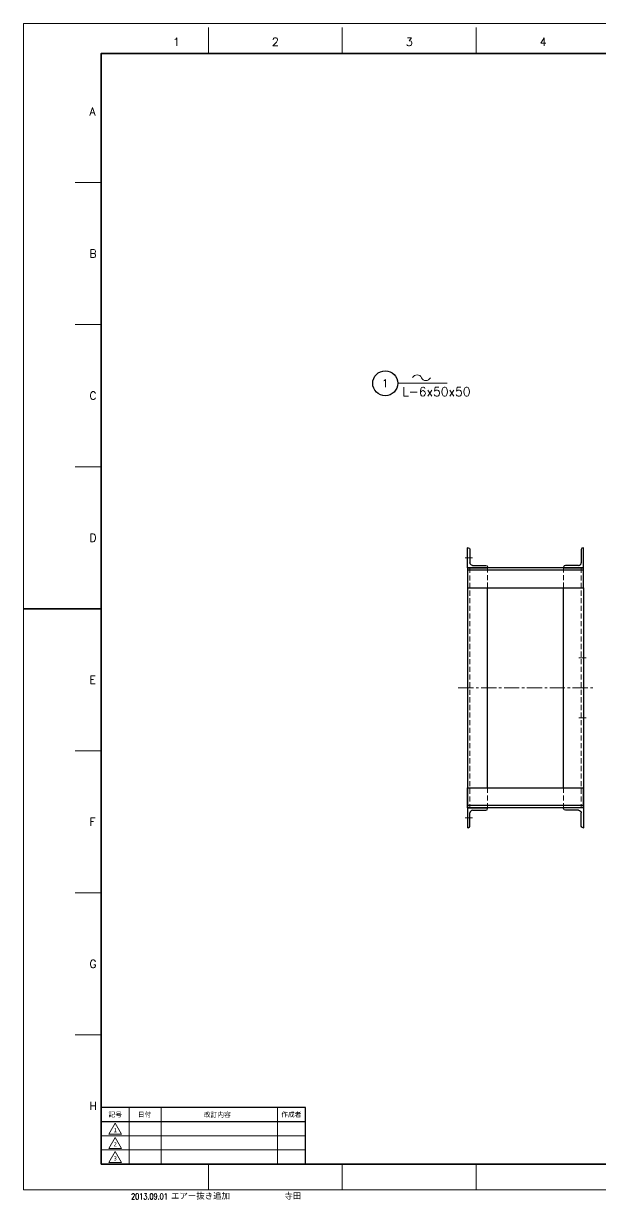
# Model space of a CAD drawing. Header units: millimetres. Extents: x 0 to 4141, y -24 to 2915.
# Drawn here: x 0 to 1442, y -24 to 2915 of the extents above; entities that cross this region are included whole.
import ezdxf
from ezdxf import colors
from ezdxf.entities.mleader import LeaderData, LeaderLine
from ezdxf.enums import TextEntityAlignment as Align
from ezdxf.math import Vec2, Vec3

# ---------------------------------------------------------------- set-up
doc = ezdxf.new("R2010")
doc.units = ezdxf.units.MM
doc.header["$LTSCALE"] = 2
doc.linetypes.add('CENTER2', pattern=[28.575, 19.05, -3.175, 3.175, -3.175])
doc.linetypes.add('HIDDEN', pattern=[9.525, 6.35, -3.175])
for name, color, linetype, lineweight in [('04_HIDDEN', 2, 'HIDDEN', 13), ('05_CENTER', 4, 'CENTER2', 13), ('08_DIM', 3, 'Continuous', 13), ('90_FRAME', 5, 'Continuous', 35)]:
    doc.layers.add(name, color=color, linetype=linetype, lineweight=lineweight)
doc.layers.add('91_BLANK', color=5, linetype='Continuous', lineweight=0, plot=False)
doc.styles.add('KSS_TXT', font='txt.shx', dxfattribs={"bigfont": 'extfont2.shx'})
doc.styles.add('MS_G', font='MS Gothic.ttf')
doc.styles.get("Standard").update_dxf_attribs({"font": 'txt.shx', "bigfont": 'extfont2.shx'})
doc.styles.add('表題用', font='MS PGothic.ttf')

# ---------------------------------------------------------------- blocks, each defined once
blk = doc.blocks.new('AM_BALLOON1')
at = {"transparency": 16777216}
blk.add_circle((0, 0), 5, dxfattribs=at)
blk.add_attdef('B_NUMBER', text='', height=3, dxfattribs=at).set_placement((0, 0), align=Align.MIDDLE_CENTER)
blk = doc.blocks.new('_OPEN')
at = {"color": 0, "linetype": 'ByBlock'}
for p, q in [((-1, 0.17), (0, 0)), ((0, 0), (-1, -0.17)), ((0, 0), (-1, 0))]:
    blk.add_line(p, q, dxfattribs=at)
blk = doc.blocks.new('p1ba05')
for centre, start, end in [((-2.95, 0.29), 24.2276, 155.5758), ((0, 1.62), 204.2276, 335.5758)]:
    blk.add_arc(centre, 1.62, start, end)
blk = doc.blocks.new('KK015066_54_5')
for p, q in [((1.5, 50), (0, 50)), ((0, 0), (0, 50)), ((6, 12.5), (6, 45.5)), ((0, 0), (50, 0)), ((45.5, 6), (12.5, 6)), ((50, 1.5), (50, 0))]:
    blk.add_line(p, q)
for centre, radius, start, end in [((1.5, 45.5), 4.5, 0, 90), ((12.5, 12.5), 6.5, 180, 270), ((45.5, 1.5), 4.5, 0, 90)]:
    blk.add_arc(centre, radius, start, end)
at = {"flags": 3}
blk.add_attdef('PARAM', (0, 0), '', height=1, dxfattribs=at)

msp = doc.modelspace()

# ---------------------------------------------------------------- linework, layer by layer
at = {"color": 0}
for p, q in [((1399.501, 1548.636), (1109.501, 1548.636)), ((1349.501, 1554.636), (1399.501, 1554.636)), ((1109.501, 1504.636), (1109.501, 1004.636)), ((1159.501, 1004.636), (1159.501, 1504.636)), ((1349.501, 1330.394), (1349.501, 1504.636)), ((1399.501, 1504.636), (1399.501, 1358.636)), ((1399.501, 1358.636), (1399.501, 1172.022)), ((1349.501, 1210.877), (1349.493, 1330.394)), ((1349.501, 1004.636), (1349.501, 1210.877)), ((1399.501, 1172.022), (1399.501, 1004.636)), ((1399.501, 960.636), (1109.501, 960.636))]:
    msp.add_line(p, q, dxfattribs=at)
for p, q in [((1109.501, 1004.636), (1109.501, 954.636)), ((1399.501, 954.636), (1399.501, 1004.636))]:
    msp.add_line(p, q)
for points in [[(1399.501, 1504.636), (1399.501, 1554.636), (1109.501, 1554.636), (1109.501, 1504.636)], [(1399.501, 1004.636), (1399.501, 954.636), (1109.501, 954.636), (1109.501, 1004.636)]]:
    msp.add_lwpolyline(points, close=True, dxfattribs=at)
at = {"layer": '04_HIDDEN'}
for p, q in [((1115.501, 1554.636), (1115.501, 954.636)), ((1159.501, 1504.636), (1159.501, 1554.636)), ((1349.501, 1504.636), (1349.501, 1554.636)), ((1393.501, 1554.636), (1393.501, 954.636)), ((1159.501, 1004.636), (1159.501, 954.636)), ((1399.501, 1004.636), (1349.501, 1004.636)), ((1349.501, 1004.636), (1349.501, 954.636))]:
    msp.add_line(p, q, dxfattribs=at)
at = {"layer": '05_CENTER'}
for p, q in [((1103.096, 1579.636), (1121.93, 1579.636)), ((1387.096, 1329.636), (1405.93, 1329.636)), ((1086.243, 1254.636), (1425.885, 1254.636)), ((1387.096, 1179.636), (1405.93, 1179.636)), ((1103.096, 929.636), (1121.93, 929.636))]:
    msp.add_line(p, q, dxfattribs=at)
at = {"layer": '08_DIM'}
msp.add_line((935.015, 2015.577), (1058.432, 2015.577), dxfattribs=at)
at = {"layer": '90_FRAME', "color": 4, "lineweight": 13}
for p, q in [((461.877, 2839.789), (461.877, 2904.599)), ((796.544, 2839.789), (796.544, 2904.599)), ((1131.211, 2839.789), (1131.211, 2904.599)), ((194.23, 2517.113), (129.42, 2517.113)), ((194.23, 2162.127), (129.42, 2162.127)), ((194.23, 1807.141), (129.42, 1807.141)), ((194.23, 1097.169), (129.42, 1097.169)), ((194.23, 742.182), (129.42, 742.182)), ((194.23, 387.196), (129.42, 387.196)), ((461.877, 0), (461.877, 64.52)), ((796.544, 0), (796.544, 64.52)), ((1131.211, 0), (1131.211, 64.52))]:
    msp.add_line(p, q, dxfattribs=at)
at = {"layer": '90_FRAME'}
msp.add_line((0, 1452.155), (194.23, 1452.155), dxfattribs=at)
at = {"layer": '90_FRAME', "color": 0, "lineweight": 13}
for p, q in [((264.23, 64.52), (264.23, 205.948)), ((344.23, 64.52), (344.23, 205.948)), ((634.23, 64.52), (634.23, 205.948)), ((194.23, 135.234), (704.23, 135.234)), ((194.23, 99.877), (704.23, 99.877))]:
    msp.add_line(p, q, dxfattribs=at)
at = {"layer": '90_FRAME', "color": 0, "lineweight": 25}
msp.add_line((194.23, 170.591), (704.23, 170.591), dxfattribs=at)
at = {"layer": '90_FRAME'}
msp.add_lwpolyline([(194.23, 64.52), (4076.195, 64.52), (4076.195, 2839.789), (194.23, 2839.789)], close=True, dxfattribs=at)
at = {"layer": '90_FRAME', "color": 0, "lineweight": 25}
msp.add_lwpolyline([(194.23, 64.52), (704.23, 64.52), (704.23, 205.948), (194.23, 205.948)], close=True, dxfattribs=at)
at = {"layer": '90_FRAME', "color": 0, "lineweight": 13}
for points in [[(213.319, 138.989), (229.23, 166.548), (245.14, 138.989), (213.319, 138.989)], [(213.319, 103.632), (229.23, 131.19), (245.14, 103.632), (213.319, 103.632)], [(213.319, 68.275), (229.23, 95.833), (245.14, 68.275), (213.319, 68.275)]]:
    msp.add_lwpolyline(points, dxfattribs=at)
at = {"layer": '91_BLANK'}
msp.add_lwpolyline([(0, 0), (4141.004, 0), (4141.004, 2914.599), (0, 2914.599)], close=True, dxfattribs=at)

# ---------------------------------------------------------------- block references
at = {"color": 0, "xscale": -1}
for p, rotation in [((1109.501, 1554.636), 270), ((1399.501, 954.636), 90)]:
    msp.add_blockref('KK015066_54_5', p, dxfattribs=dict(at, rotation=rotation))
at = {"color": 0}
for p, rotation in [((1399.501, 1554.636), 89.99999999999999), ((1109.501, 954.636), 270)]:
    msp.add_blockref('KK015066_54_5', p, dxfattribs=dict(at, rotation=rotation))
at = {"layer": '08_DIM', "xscale": 7.5, "yscale": 7.5, "zscale": 7.5}
msp.add_blockref('p1ba05', (1005.501, 2022.415), dxfattribs=at)

# ---------------------------------------------------------------- texts
at = {"layer": '08_DIM', "style": 'KSS_TXT'}
msp.add_text('L-6x50x50', height=22.5, dxfattribs=at).set_placement((946.226, 1983.326))
at = {"layer": '90_FRAME', "color": 0, "lineweight": 13, "style": 'KSS_TXT'}
for s, p in [('1', (381.884, 2852.698)), ('2', (629.21, 2852.698)), ('3', (963.877, 2852.698)), ('4', (1298.545, 2852.698))]:
    msp.add_text(s, height=20, dxfattribs=at).set_placement(p, align=Align.BOTTOM_CENTER)
for s, p in [('A', (164.787, 2694.606)), ('B', (164.787, 2339.62)), ('C', (164.787, 1984.634)), ('D', (164.787, 1629.648)), ('E', (164.787, 1274.662)), ('F', (164.787, 919.675)), ('G', (164.787, 564.689)), ('H', (164.787, 209.703))]:
    msp.add_text(s, height=20, dxfattribs=at).set_placement(p, align=Align.MIDDLE_LEFT)
at = {"layer": '90_FRAME', "color": 0, "style": '表題用'}
for s, p in [('記号', (229.23, 188.27)), ('日付', (302.512, 188.27)), ('作成者', (669.23, 188.27))]:
    msp.add_text(s, height=12, dxfattribs=at).set_placement(p, align=Align.MIDDLE_CENTER)
msp.add_text('改訂内容', height=12, dxfattribs=at).set_placement((484.23, 188.27), align=Align.MIDDLE)
at = {"layer": '90_FRAME', "color": 0, "lineweight": 13, "style": 'MS_G'}
for s, p in [('1', (229.23, 149.377)), ('2', (229.23, 114.02)), ('3', (229.23, 78.663))]:
    msp.add_text(s, height=10.607, dxfattribs=at).set_placement(p, align=Align.MIDDLE)
at = {"layer": '90_FRAME', "color": 3, "lineweight": 13, "width": 0.65}
msp.add_text('2013.09.01', height=15, dxfattribs=at).set_placement((268.71, -23.999))
at = {"layer": '90_FRAME', "color": 3, "lineweight": 13}
for s, p in [('エアー抜き追加', (368.668, -23.999)), ('寺田', (651.851, -23.999))]:
    msp.add_text(s, height=15, dxfattribs=at).set_placement(p)

# ---------------------------------------------------------------- leaders
at = {"layer": '08_DIM'}
ml = msp.add_multileader_block('Standard', dxfattribs=at)
ml.set_content('AM_BALLOON1', color=256, scale=6.25)
ml.set_attribute('B_NUMBER', '1', width=0)
ml.set_leader_properties(color=256, linetype='ByLayer', lineweight=-1)
ml.set_arrow_properties(name='OPEN')
ml.build(insert=Vec2(0, 0))
ml.multileader.update_dxf_attribs({"leader_type": 0, "has_dogleg": 0, "text_right_attachment_type": 6, "dogleg_length": 0, "arrow_head_size": 12.5, "scale": 2.5, "block_connection_type": 1})
ctx = ml.context
ctx.base_point, ctx.scale, ctx.char_height, ctx.arrow_head_size, ctx.landing_gap_size, ctx.plane_origin = Vec3(903.721, 2015.617), 2.5, 25, 12.5, 12.5, Vec3(903.721, 2015.617)
ctx.right_attachment, ctx.attachment_type = 6, 1
notes = []
notes.append((ctx, [(0, (0, 0, 0), (0, 0), (1, 0), 1, [])]))
ctx.block.insert = Vec3(903.721, 2015.617)
for ctx, leaders in notes:
    for number, flags, end, landing, length, lines in leaders:
        leader = LeaderData()
        leader.index, (leader.has_last_leader_line, leader.has_dogleg_vector, leader.attachment_direction) = number, flags
        leader.last_leader_point, leader.dogleg_vector, leader.dogleg_length = Vec3(end), Vec3(landing), length
        for number, points, colour, breaks in lines:
            line = LeaderLine()
            line.index, line.vertices, line.color, line.breaks = number, Vec3.list(points), colors.encode_raw_color(colour), breaks
            leader.lines.append(line)
        ctx.leaders.append(leader)

doc.saveas('drawing.dxf')
